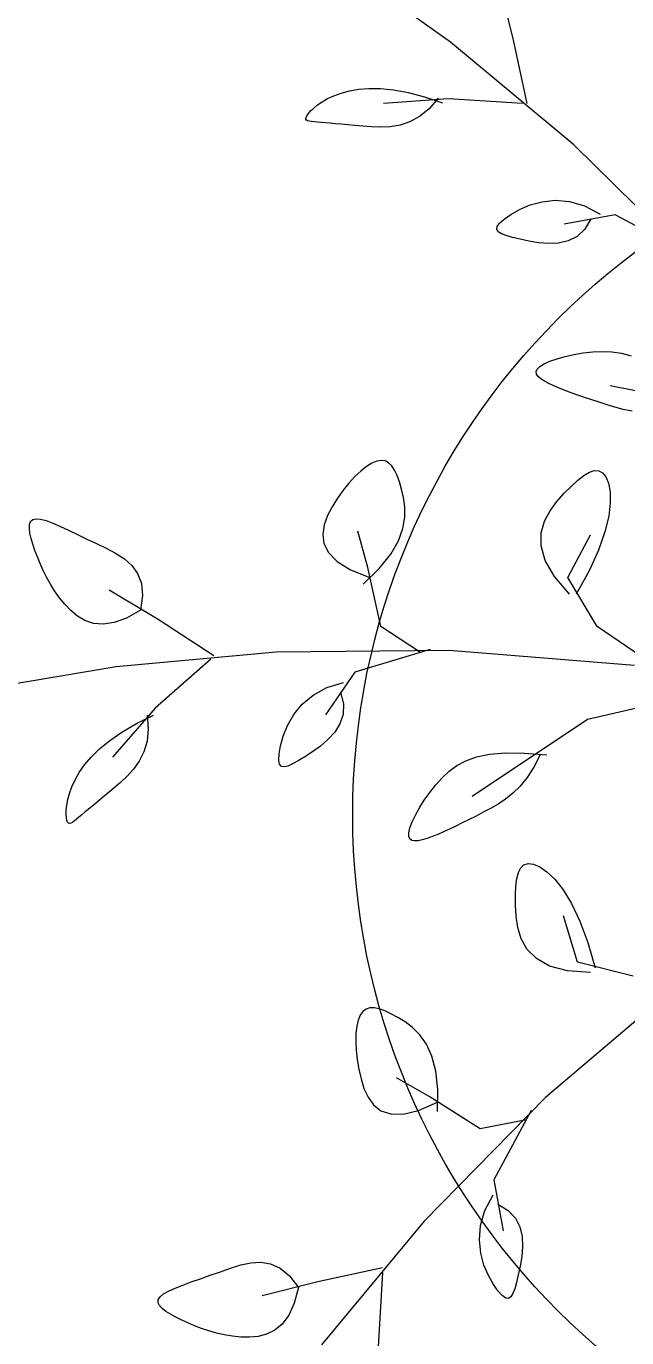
# Model space of a CAD drawing. Header units: centimetres. Extents: x -26724 to 60145, y -23645 to 6771.
# Drawn here: x -19269.6 to -19243.6, y 5664.1 to 5720.7 of the extents above; entities that cross this region are included whole.
import ezdxf

# ---------------------------------------------------------------- set-up
doc = ezdxf.new("R2010")
doc.units = ezdxf.units.CM
doc.linetypes.add('AUSGEZOGEN', pattern=[0])
doc.linetypes.add('PUNKT2_S9', pattern=[0.35, 0.15, -0.1, 0, -0.1])
for name, color, linetype, lineweight in [('4.KOTE', 88, 'Continuous', 15), ('Moebel', 252, 'PUNKT2_S9', 13), ('namjestaj', 150, 'Continuous', 5)]:
    doc.layers.add(name, color=color, linetype=linetype, lineweight=lineweight)
doc.styles.get("Standard").update_dxf_attribs({"font": 'calibri.ttf'})
doc.dimstyles.new('ja 1 50', dxfattribs={"dimtxt": 10, "dimasz": 5, "dimexe": 5, "dimexo": 5, "dimgap": 1, "dimtad": 1, "dimdec": 0, "dimtxsty": 'Standard', "dimblk": 'ARCHTICK', "dimcen": 2.5, "dimclrd": 256, "dimclrt": 7, "dimadec": 0, "dimazin": 0, "dimtfac": 1, "dimtdec": 0, "dimtix": 1, "dimtmove": 1, "dimatfit": 3, "dimldrblk": 'ARCHTICK', "dimfxl": 10, "dimfxlon": 1, "dimlwd": 0, "dimlwe": 9, "dimarcsym": 0})

# ---------------------------------------------------------------- blocks, each defined once
blk = doc.blocks.new('ggggt')
at = {"layer": 'Moebel', "color": 91, "linetype": 'AUSGEZOGEN', "lineweight": 18, "transparency": 33554687}
for p, q in [((1541.684, 2023.465, 13.5), (1536.487, 2027.163, 13.5)), ((1544.398, 2023.62, 13.5), (1543.799, 2026.023, 13.5)), ((1547.015, 2019.03, 13.5), (1541.684, 2023.465, 13.5)), ((1544.998, 2020.817, 13.5), (1544.398, 2023.62, 13.5)), ((1536.146, 2020.894, 13.5), (1536.383, 2021.028, 13.5)), ((1536.383, 2021.028, 13.5), (1536.656, 2021.154, 13.5)), ((1536.656, 2021.154, 13.5), (1536.968, 2021.268, 13.5)), ((1536.968, 2021.268, 13.5), (1537.32, 2021.365, 13.5)), ((1537.32, 2021.365, 13.5), (1537.716, 2021.435, 13.5)), ((1537.716, 2021.435, 13.5), (1538.163, 2021.472, 13.5)), ((1538.163, 2021.472, 13.5), (1538.665, 2021.466, 13.5)), ((1538.665, 2021.466, 13.5), (1539.23, 2021.41, 13.5)), ((1541.6, 2021.017, 13.5), (1538.801, 2020.817, 13.5)), ((1539.23, 2021.41, 13.5), (1539.861, 2021.294, 13.5)), ((1539.861, 2021.294, 13.5), (1540.566, 2021.111, 13.5)), ((1540.566, 2021.111, 13.5), (1541.349, 2020.851, 13.5)), ((1541.15, 2021.051, 13.5), (1540.762, 2020.593, 13.5)), ((1544.798, 2020.817, 13.5), (1541.6, 2021.017, 13.5)), ((1535.486, 2020.284, 13.5), (1535.551, 2020.382, 13.5)), ((1535.551, 2020.382, 13.5), (1535.649, 2020.496, 13.5)), ((1535.649, 2020.496, 13.5), (1535.78, 2020.623, 13.5)), ((1535.78, 2020.623, 13.5), (1535.946, 2020.757, 13.5)), ((1535.946, 2020.757, 13.5), (1536.146, 2020.894, 13.5)), ((1540.762, 2020.593, 13.5), (1540.354, 2020.258, 13.5)), ((1535.446, 2020.148, 13.5), (1535.451, 2020.207, 13.5)), ((1535.469, 2020.105, 13.5), (1535.446, 2020.148, 13.5)), ((1535.451, 2020.207, 13.5), (1535.486, 2020.284, 13.5)), ((1535.519, 2020.075, 13.5), (1535.469, 2020.105, 13.5)), ((1535.594, 2020.054, 13.5), (1535.519, 2020.075, 13.5)), ((1535.692, 2020.04, 13.5), (1535.594, 2020.054, 13.5)), ((1535.812, 2020.028, 13.5), (1535.692, 2020.04, 13.5)), ((1535.952, 2020.017, 13.5), (1535.812, 2020.028, 13.5)), ((1536.112, 2020.003, 13.5), (1535.952, 2020.017, 13.5)), ((1536.292, 2019.986, 13.5), (1536.112, 2020.003, 13.5)), ((1536.494, 2019.966, 13.5), (1536.292, 2019.986, 13.5)), ((1536.72, 2019.944, 13.5), (1536.494, 2019.966, 13.5)), ((1536.972, 2019.919, 13.5), (1536.72, 2019.944, 13.5)), ((1537.252, 2019.892, 13.5), (1536.972, 2019.919, 13.5)), ((1537.561, 2019.864, 13.5), (1537.252, 2019.892, 13.5)), ((1537.901, 2019.833, 13.5), (1537.561, 2019.864, 13.5)), ((1538.272, 2019.804, 13.5), (1537.901, 2019.833, 13.5)), ((1539.083, 2019.812, 13.5), (1538.669, 2019.791, 13.5)), ((1539.507, 2019.885, 13.5), (1539.083, 2019.812, 13.5)), ((1539.933, 2020.028, 13.5), (1539.507, 2019.885, 13.5)), ((1540.354, 2020.258, 13.5), (1539.933, 2020.028, 13.5)), ((1538.669, 2019.791, 13.5), (1538.272, 2019.804, 13.5)), ((1552.346, 2013.79, 13.5), (1547.015, 2019.03, 13.5)), ((1544.667, 2016.249, 13.5), (1545.122, 2016.441, 13.5)), ((1545.122, 2016.441, 13.5), (1545.641, 2016.581, 13.5)), ((1545.641, 2016.581, 13.5), (1546.214, 2016.641, 13.5)), ((1546.214, 2016.641, 13.5), (1546.83, 2016.591, 13.5)), ((1546.83, 2016.591, 13.5), (1547.478, 2016.402, 13.5)), ((1543.998, 2015.828, 13.5), (1544.289, 2016.035, 13.5)), ((1544.289, 2016.035, 13.5), (1544.667, 2016.249, 13.5)), ((1548.796, 2016.011, 13.5), (1546.597, 2015.61, 13.5)), ((1547.478, 2016.402, 13.5), (1548.146, 2016.045, 13.5)), ((1551.795, 2014.409, 13.5), (1548.796, 2016.011, 13.5)), ((1543.684, 2015.384, 13.5), (1543.7, 2015.505, 13.5)), ((1543.748, 2015.282, 13.5), (1543.684, 2015.384, 13.5)), ((1543.7, 2015.505, 13.5), (1543.803, 2015.651, 13.5)), ((1543.803, 2015.651, 13.5), (1543.998, 2015.828, 13.5)), ((1547.482, 2015.396, 13.5), (1547.151, 2015.085, 13.5)), ((1547.746, 2015.845, 13.5), (1547.482, 2015.396, 13.5)), ((1543.888, 2015.194, 13.5), (1543.748, 2015.282, 13.5)), ((1544.097, 2015.115, 13.5), (1543.888, 2015.194, 13.5)), ((1544.368, 2015.039, 13.5), (1544.097, 2015.115, 13.5)), ((1544.698, 2014.961, 13.5), (1544.368, 2015.039, 13.5)), ((1545.077, 2014.879, 13.5), (1544.698, 2014.961, 13.5)), ((1545.49, 2014.81, 13.5), (1545.077, 2014.879, 13.5)), ((1545.922, 2014.775, 13.5), (1545.49, 2014.81, 13.5)), ((1546.353, 2014.796, 13.5), (1545.922, 2014.775, 13.5)), ((1546.769, 2014.892, 13.5), (1546.353, 2014.796, 13.5)), ((1547.151, 2015.085, 13.5), (1546.769, 2014.892, 13.5)), ((1545.733, 2009.584, 13.5), (1545.983, 2009.696, 13.5)), ((1545.983, 2009.696, 13.5), (1546.287, 2009.804, 13.5)), ((1546.287, 2009.804, 13.5), (1546.634, 2009.902, 13.5)), ((1546.634, 2009.902, 13.5), (1547.014, 2009.987, 13.5)), ((1547.014, 2009.987, 13.5), (1547.417, 2010.055, 13.5)), ((1547.417, 2010.055, 13.5), (1547.831, 2010.101, 13.5)), ((1547.831, 2010.101, 13.5), (1548.246, 2010.121, 13.5)), ((1548.246, 2010.121, 13.5), (1548.656, 2010.109, 13.5)), ((1548.656, 2010.109, 13.5), (1549.066, 2010.049, 13.5)), ((1549.066, 2010.049, 13.5), (1549.488, 2009.923, 13.5)), ((1545.388, 2009.251, 13.5), (1545.434, 2009.359, 13.5)), ((1545.403, 2009.145, 13.5), (1545.388, 2009.251, 13.5)), ((1545.472, 2009.041, 13.5), (1545.403, 2009.145, 13.5)), ((1545.434, 2009.359, 13.5), (1545.547, 2009.47, 13.5)), ((1545.547, 2009.47, 13.5), (1545.733, 2009.584, 13.5)), ((1545.588, 2008.938, 13.5), (1545.472, 2009.041, 13.5)), ((1545.744, 2008.837, 13.5), (1545.588, 2008.938, 13.5)), ((1545.933, 2008.736, 13.5), (1545.744, 2008.837, 13.5)), ((1546.147, 2008.636, 13.5), (1545.933, 2008.736, 13.5)), ((1546.381, 2008.536, 13.5), (1546.147, 2008.636, 13.5)), ((1546.633, 2008.435, 13.5), (1546.381, 2008.536, 13.5)), ((1554.456, 2007.463, 13.5), (1548.584, 2008.639, 13.5)), ((1546.901, 2008.335, 13.5), (1546.633, 2008.435, 13.5)), ((1547.184, 2008.233, 13.5), (1546.901, 2008.335, 13.5)), ((1547.481, 2008.131, 13.5), (1547.184, 2008.233, 13.5)), ((1547.792, 2008.028, 13.5), (1547.481, 2008.131, 13.5)), ((1548.114, 2007.924, 13.5), (1547.792, 2008.028, 13.5)), ((1548.446, 2007.818, 13.5), (1548.114, 2007.924, 13.5)), ((1548.789, 2007.713, 13.5), (1548.446, 2007.818, 13.5)), ((1549.147, 2007.617, 13.5), (1548.789, 2007.713, 13.5)), ((1549.527, 2007.541, 13.5), (1549.147, 2007.617, 13.5)), ((1538.055, 2005.151, 13.5), (1537.809, 2004.957, 13.5)), ((1538.288, 2005.296, 13.5), (1538.055, 2005.151, 13.5)), ((1538.502, 2005.387, 13.5), (1538.288, 2005.296, 13.5)), ((1538.694, 2005.419, 13.5), (1538.502, 2005.387, 13.5)), ((1538.864, 2005.394, 13.5), (1538.694, 2005.419, 13.5)), ((1539.015, 2005.314, 13.5), (1538.864, 2005.394, 13.5)), ((1539.15, 2005.182, 13.5), (1539.015, 2005.314, 13.5)), ((1539.27, 2004.999, 13.5), (1539.15, 2005.182, 13.5)), ((1537.555, 2004.717, 13.5), (1537.3, 2004.439, 13.5)), ((1537.809, 2004.957, 13.5), (1537.555, 2004.717, 13.5)), ((1539.38, 2004.768, 13.5), (1539.27, 2004.999, 13.5)), ((1539.481, 2004.492, 13.5), (1539.38, 2004.768, 13.5)), ((1546.906, 2004.31, 13.5), (1547.188, 2004.568, 13.5)), ((1547.188, 2004.568, 13.5), (1547.447, 2004.771, 13.5)), ((1547.447, 2004.771, 13.5), (1547.684, 2004.911, 13.5)), ((1547.684, 2004.911, 13.5), (1547.898, 2004.981, 13.5)), ((1547.898, 2004.981, 13.5), (1548.088, 2004.974, 13.5)), ((1548.088, 2004.974, 13.5), (1548.253, 2004.885, 13.5)), ((1548.253, 2004.885, 13.5), (1548.394, 2004.707, 13.5)), ((1548.394, 2004.707, 13.5), (1548.507, 2004.433, 13.5)), ((1537.049, 2004.127, 13.5), (1536.808, 2003.785, 13.5)), ((1537.3, 2004.439, 13.5), (1537.049, 2004.127, 13.5)), ((1539.576, 2004.172, 13.5), (1539.481, 2004.492, 13.5)), ((1539.663, 2003.811, 13.5), (1539.576, 2004.172, 13.5)), ((1546.286, 2003.647, 13.5), (1546.603, 2004.001, 13.5)), ((1546.603, 2004.001, 13.5), (1546.906, 2004.31, 13.5)), ((1548.507, 2004.433, 13.5), (1548.577, 2004.06, 13.5)), ((1548.577, 2004.06, 13.5), (1548.587, 2003.588, 13.5)), ((1536.582, 2003.42, 13.5), (1536.382, 2003.036, 13.5)), ((1536.808, 2003.785, 13.5), (1536.582, 2003.42, 13.5)), ((1539.72, 2003.408, 13.5), (1539.663, 2003.811, 13.5)), ((1539.72, 2002.963, 13.5), (1539.72, 2003.408, 13.5)), ((1545.987, 2003.247, 13.5), (1546.286, 2003.647, 13.5)), ((1548.587, 2003.588, 13.5), (1548.518, 2003.013, 13.5)), ((1523.558, 2002.78, 13.5), (1523.65, 2002.865, 13.5)), ((1523.65, 2002.865, 13.5), (1523.791, 2002.9, 13.5)), ((1523.791, 2002.9, 13.5), (1523.986, 2002.883, 13.5)), ((1523.986, 2002.883, 13.5), (1524.23, 2002.817, 13.5)), ((1536.382, 2003.036, 13.5), (1536.234, 2002.64, 13.5)), ((1539.635, 2002.476, 13.5), (1539.72, 2002.963, 13.5)), ((1545.748, 2002.796, 13.5), (1545.987, 2003.247, 13.5)), ((1548.518, 2003.013, 13.5), (1548.354, 2002.334, 13.5)), ((1523.503, 2002.482, 13.5), (1523.511, 2002.65, 13.5)), ((1523.527, 2002.281, 13.5), (1523.503, 2002.482, 13.5)), ((1523.511, 2002.65, 13.5), (1523.558, 2002.78, 13.5)), ((1523.58, 2002.052, 13.5), (1523.527, 2002.281, 13.5)), ((1524.23, 2002.817, 13.5), (1524.517, 2002.711, 13.5)), ((1524.517, 2002.711, 13.5), (1524.842, 2002.571, 13.5)), ((1524.842, 2002.571, 13.5), (1525.199, 2002.405, 13.5)), ((1525.199, 2002.405, 13.5), (1525.581, 2002.221, 13.5)), ((1536.234, 2002.64, 13.5), (1536.169, 2002.238, 13.5)), ((1538.118, 2000.801, 13.5), (1537.692, 2002.358, 13.5)), ((1539.44, 2001.944, 13.5), (1539.635, 2002.476, 13.5)), ((1545.605, 2001.727, 13.5), (1545.607, 2002.291, 13.5)), ((1545.607, 2002.291, 13.5), (1545.748, 2002.796, 13.5)), ((1548.354, 2002.334, 13.5), (1548.077, 2001.549, 13.5)), ((1523.654, 2001.801, 13.5), (1523.58, 2002.052, 13.5)), ((1523.745, 2001.533, 13.5), (1523.654, 2001.801, 13.5)), ((1525.581, 2002.221, 13.5), (1525.982, 2002.025, 13.5)), ((1525.982, 2002.025, 13.5), (1526.398, 2001.825, 13.5)), ((1526.398, 2001.825, 13.5), (1526.818, 2001.625, 13.5)), ((1536.169, 2002.238, 13.5), (1536.22, 2001.836, 13.5)), ((1536.22, 2001.836, 13.5), (1536.417, 2001.442, 13.5)), ((1539.106, 2001.369, 13.5), (1539.44, 2001.944, 13.5)), ((1545.782, 2001.102, 13.5), (1545.605, 2001.727, 13.5)), ((1546.749, 2000.369, 13.5), (1547.737, 2002.208, 13.5)), ((1523.848, 2001.254, 13.5), (1523.745, 2001.533, 13.5)), ((1523.965, 2000.966, 13.5), (1523.848, 2001.254, 13.5)), ((1526.818, 2001.625, 13.5), (1527.227, 2001.412, 13.5)), ((1527.227, 2001.412, 13.5), (1527.603, 2001.17, 13.5)), ((1527.603, 2001.17, 13.5), (1527.927, 2000.882, 13.5)), ((1536.417, 2001.442, 13.5), (1536.792, 2001.061, 13.5)), ((1538.608, 2000.748, 13.5), (1539.106, 2001.369, 13.5)), ((1548.077, 2001.549, 13.5), (1547.67, 2000.655, 13.5)), ((1524.095, 2000.672, 13.5), (1523.965, 2000.966, 13.5)), ((1524.243, 2000.376, 13.5), (1524.095, 2000.672, 13.5)), ((1527.927, 2000.882, 13.5), (1528.178, 2000.534, 13.5)), ((1536.792, 2001.061, 13.5), (1537.376, 2000.7, 13.5)), ((1537.376, 2000.7, 13.5), (1538.2, 2000.365, 13.5)), ((1537.917, 2000.082, 13.5), (1538.608, 2000.748, 13.5)), ((1538.686, 1998.254, 13.5), (1538.118, 2000.801, 13.5)), ((1546.177, 2000.411, 13.5), (1545.782, 2001.102, 13.5)), ((1547.67, 2000.655, 13.5), (1547.114, 1999.65, 13.5)), ((1524.408, 2000.078, 13.5), (1524.243, 2000.376, 13.5)), ((1524.594, 1999.783, 13.5), (1524.408, 2000.078, 13.5)), ((1528.178, 2000.534, 13.5), (1528.337, 2000.108, 13.5)), ((1528.337, 2000.108, 13.5), (1528.384, 1999.588, 13.5)), ((1546.831, 1999.65, 13.5), (1546.177, 2000.411, 13.5)), ((1548.024, 1998.246, 13.5), (1546.749, 2000.369, 13.5)), ((1524.801, 1999.492, 13.5), (1524.594, 1999.783, 13.5)), ((1525.032, 1999.209, 13.5), (1524.801, 1999.492, 13.5)), ((1529.066, 1998.545, 13.5), (1526.943, 1999.82, 13.5)), ((1528.384, 1999.588, 13.5), (1528.298, 1998.959, 13.5)), ((1525.289, 1998.939, 13.5), (1525.032, 1999.209, 13.5)), ((1525.578, 1998.698, 13.5), (1525.289, 1998.939, 13.5)), ((1528.298, 1998.959, 13.5), (1527.697, 1998.615, 13.5)), ((1528.298, 1998.959, 13.5), (1528.298, 1998.959, 13.5)), ((1525.903, 1998.505, 13.5), (1525.578, 1998.698, 13.5)), ((1526.272, 1998.381, 13.5), (1525.903, 1998.505, 13.5)), ((1526.69, 1998.345, 13.5), (1526.272, 1998.381, 13.5)), ((1527.163, 1998.417, 13.5), (1526.69, 1998.345, 13.5)), ((1527.697, 1998.615, 13.5), (1527.163, 1998.417, 13.5)), ((1531.472, 1996.987, 13.5), (1529.066, 1998.545, 13.5)), ((1540.385, 1997.121, 13.5), (1538.686, 1998.254, 13.5)), ((1550.713, 1996.405, 13.5), (1548.024, 1998.246, 13.5)), ((1541.636, 1997.214, 13.5), (1534.162, 1997.149, 13.5)), ((1540.809, 1997.262, 13.5), (1537.556, 1996.274, 13.5)), ((1549.633, 1996.568, 13.5), (1541.636, 1997.214, 13.5)), ((1534.162, 1997.149, 13.5), (1527.256, 1996.516, 13.5)), ((1531.331, 1996.846, 13.5), (1528.928, 1994.726, 13.5)), ((1527.256, 1996.516, 13.5), (1520.966, 1995.456, 13.5)), ((1537.556, 1996.274, 13.5), (1536.285, 1994.436, 13.5)), ((1535.756, 1995.294, 13.5), (1536.347, 1995.619, 13.5)), ((1536.347, 1995.619, 13.5), (1537.072, 1995.839, 13.5)), ((1535.285, 1994.894, 13.5), (1535.756, 1995.294, 13.5)), ((1536.931, 1995.415, 13.5), (1537.062, 1994.91, 13.5)), ((1537.062, 1994.91, 13.5), (1537.047, 1994.456, 13.5)), ((1553.004, 1995.474, 13.5), (1547.603, 1994.232, 13.5)), ((1528.928, 1994.726, 13.5), (1527.09, 1992.605, 13.5)), ((1528.13, 1994.061, 13.5), (1528.868, 1994.431, 13.5)), ((1528.585, 1994.431, 13.5), (1528.635, 1993.833, 13.5)), ((1534.654, 1993.98, 13.5), (1534.922, 1994.447, 13.5)), ((1534.922, 1994.447, 13.5), (1535.285, 1994.894, 13.5)), ((1537.047, 1994.456, 13.5), (1536.914, 1994.049, 13.5)), ((1527.502, 1993.692, 13.5), (1528.13, 1994.061, 13.5)), ((1528.635, 1993.833, 13.5), (1528.583, 1993.308, 13.5)), ((1534.468, 1993.523, 13.5), (1534.654, 1993.98, 13.5)), ((1536.914, 1994.049, 13.5), (1536.688, 1993.688, 13.5)), ((1547.603, 1994.232, 13.5), (1542.619, 1990.912, 13.5)), ((1526.535, 1992.968, 13.5), (1526.974, 1993.327, 13.5)), ((1526.974, 1993.327, 13.5), (1527.502, 1993.692, 13.5)), ((1528.583, 1993.308, 13.5), (1528.448, 1992.847, 13.5)), ((1534.352, 1993.105, 13.5), (1534.468, 1993.523, 13.5)), ((1536.397, 1993.368, 13.5), (1536.068, 1993.088, 13.5)), ((1536.688, 1993.688, 13.5), (1536.397, 1993.368, 13.5)), ((1526.175, 1992.617, 13.5), (1526.535, 1992.968, 13.5)), ((1528.448, 1992.847, 13.5), (1528.248, 1992.445, 13.5)), ((1534.279, 1992.489, 13.5), (1534.293, 1992.752, 13.5)), ((1534.293, 1992.752, 13.5), (1534.352, 1993.105, 13.5)), ((1535.727, 1992.844, 13.5), (1535.401, 1992.633, 13.5)), ((1536.068, 1993.088, 13.5), (1535.727, 1992.844, 13.5)), ((1542.815, 1992.623, 13.5), (1543.376, 1992.737, 13.5)), ((1543.376, 1992.737, 13.5), (1544.055, 1992.794, 13.5)), ((1544.055, 1992.794, 13.5), (1544.871, 1992.79, 13.5)), ((1544.871, 1992.79, 13.5), (1545.846, 1992.719, 13.5)), ((1545.563, 1992.719, 13.5), (1545.289, 1992.184, 13.5)), ((1525.655, 1991.945, 13.5), (1525.886, 1992.275, 13.5)), ((1525.886, 1992.275, 13.5), (1526.175, 1992.617, 13.5)), ((1528, 1992.094, 13.5), (1527.722, 1991.786, 13.5)), ((1528.248, 1992.445, 13.5), (1528, 1992.094, 13.5)), ((1534.31, 1992.313, 13.5), (1534.279, 1992.489, 13.5)), ((1534.385, 1992.216, 13.5), (1534.31, 1992.313, 13.5)), ((1534.502, 1992.189, 13.5), (1534.385, 1992.216, 13.5)), ((1534.663, 1992.226, 13.5), (1534.502, 1992.189, 13.5)), ((1534.867, 1992.317, 13.5), (1534.663, 1992.226, 13.5)), ((1535.113, 1992.456, 13.5), (1534.867, 1992.317, 13.5)), ((1535.401, 1992.633, 13.5), (1535.113, 1992.456, 13.5)), ((1541.63, 1992.002, 13.5), (1541.962, 1992.25, 13.5)), ((1541.962, 1992.25, 13.5), (1542.351, 1992.459, 13.5)), ((1542.351, 1992.459, 13.5), (1542.815, 1992.623, 13.5)), ((1545.289, 1992.184, 13.5), (1544.999, 1991.736, 13.5)), ((1525.335, 1991.327, 13.5), (1525.475, 1991.628, 13.5)), ((1525.475, 1991.628, 13.5), (1525.655, 1991.945, 13.5)), ((1527.432, 1991.515, 13.5), (1527.149, 1991.273, 13.5)), ((1527.722, 1991.786, 13.5), (1527.432, 1991.515, 13.5)), ((1541.053, 1991.413, 13.5), (1541.332, 1991.721, 13.5)), ((1541.332, 1991.721, 13.5), (1541.63, 1992.002, 13.5)), ((1544.999, 1991.736, 13.5), (1544.695, 1991.364, 13.5)), ((1525.159, 1990.782, 13.5), (1525.231, 1991.044, 13.5)), ((1525.231, 1991.044, 13.5), (1525.335, 1991.327, 13.5)), ((1526.887, 1991.054, 13.5), (1526.649, 1990.856, 13.5)), ((1527.149, 1991.273, 13.5), (1526.887, 1991.054, 13.5)), ((1540.556, 1990.755, 13.5), (1540.792, 1991.087, 13.5)), ((1540.792, 1991.087, 13.5), (1541.053, 1991.413, 13.5)), ((1544.381, 1991.056, 13.5), (1544.062, 1990.801, 13.5)), ((1544.695, 1991.364, 13.5), (1544.381, 1991.056, 13.5)), ((1525.091, 1990.332, 13.5), (1525.113, 1990.544, 13.5)), ((1525.113, 1990.544, 13.5), (1525.159, 1990.782, 13.5)), ((1526.236, 1990.516, 13.5), (1526.06, 1990.372, 13.5)), ((1526.432, 1990.677, 13.5), (1526.236, 1990.516, 13.5)), ((1526.649, 1990.856, 13.5), (1526.432, 1990.677, 13.5)), ((1540.171, 1990.111, 13.5), (1540.347, 1990.426, 13.5)), ((1540.347, 1990.426, 13.5), (1540.556, 1990.755, 13.5)), ((1543.419, 1990.402, 13.5), (1543.102, 1990.234, 13.5)), ((1543.74, 1990.587, 13.5), (1543.419, 1990.402, 13.5)), ((1544.062, 1990.801, 13.5), (1543.74, 1990.587, 13.5)), ((1525.088, 1990.15, 13.5), (1525.091, 1990.332, 13.5)), ((1525.1, 1989.999, 13.5), (1525.088, 1990.15, 13.5)), ((1525.123, 1989.884, 13.5), (1525.1, 1989.999, 13.5)), ((1525.153, 1989.804, 13.5), (1525.123, 1989.884, 13.5)), ((1525.441, 1989.857, 13.5), (1525.361, 1989.798, 13.5)), ((1525.534, 1989.933, 13.5), (1525.441, 1989.857, 13.5)), ((1525.641, 1990.025, 13.5), (1525.534, 1989.933, 13.5)), ((1525.764, 1990.127, 13.5), (1525.641, 1990.025, 13.5)), ((1525.903, 1990.243, 13.5), (1525.764, 1990.127, 13.5)), ((1526.06, 1990.372, 13.5), (1525.903, 1990.243, 13.5)), ((1539.935, 1989.564, 13.5), (1540.032, 1989.82, 13.5)), ((1540.032, 1989.82, 13.5), (1540.171, 1990.111, 13.5)), ((1542.49, 1989.919, 13.5), (1542.198, 1989.773, 13.5)), ((1542.792, 1990.073, 13.5), (1542.49, 1989.919, 13.5)), ((1543.102, 1990.234, 13.5), (1542.792, 1990.073, 13.5)), ((1525.191, 1989.76, 13.5), (1525.153, 1989.804, 13.5)), ((1525.237, 1989.746, 13.5), (1525.191, 1989.76, 13.5)), ((1525.294, 1989.76, 13.5), (1525.237, 1989.746, 13.5)), ((1525.361, 1989.798, 13.5), (1525.294, 1989.76, 13.5)), ((1539.882, 1989.193, 13.5), (1539.884, 1989.352, 13.5)), ((1539.884, 1989.352, 13.5), (1539.935, 1989.564, 13.5)), ((1541.134, 1989.281, 13.5), (1540.898, 1989.186, 13.5)), ((1541.383, 1989.388, 13.5), (1541.134, 1989.281, 13.5)), ((1541.644, 1989.506, 13.5), (1541.383, 1989.388, 13.5)), ((1541.916, 1989.635, 13.5), (1541.644, 1989.506, 13.5)), ((1542.198, 1989.773, 13.5), (1541.916, 1989.635, 13.5)), ((1539.926, 1989.084, 13.5), (1539.882, 1989.193, 13.5)), ((1540.012, 1989.02, 13.5), (1539.926, 1989.084, 13.5)), ((1540.135, 1988.995, 13.5), (1540.012, 1989.02, 13.5)), ((1540.289, 1989.005, 13.5), (1540.135, 1988.995, 13.5)), ((1540.471, 1989.043, 13.5), (1540.289, 1989.005, 13.5)), ((1540.675, 1989.105, 13.5), (1540.471, 1989.043, 13.5)), ((1540.898, 1989.186, 13.5), (1540.675, 1989.105, 13.5)), ((1544.55, 1987.372, 13.5), (1544.619, 1987.639, 13.5)), ((1544.619, 1987.639, 13.5), (1544.72, 1987.839, 13.5)), ((1544.72, 1987.839, 13.5), (1544.859, 1987.969, 13.5)), ((1544.859, 1987.969, 13.5), (1545.039, 1988.023, 13.5)), ((1545.039, 1988.023, 13.5), (1545.265, 1987.997, 13.5)), ((1545.265, 1987.997, 13.5), (1545.539, 1987.883, 13.5)), ((1545.539, 1987.883, 13.5), (1545.851, 1987.669, 13.5)), ((1545.851, 1987.669, 13.5), (1546.192, 1987.342, 13.5)), ((1544.494, 1986.664, 13.5), (1544.51, 1987.046, 13.5)), ((1544.51, 1987.046, 13.5), (1544.55, 1987.372, 13.5)), ((1546.192, 1987.342, 13.5), (1546.55, 1986.887, 13.5)), ((1544.498, 1986.231, 13.5), (1544.494, 1986.664, 13.5)), ((1546.55, 1986.887, 13.5), (1546.915, 1986.291, 13.5)), ((1544.523, 1985.757, 13.5), (1544.498, 1986.231, 13.5)), ((1546.915, 1986.291, 13.5), (1547.274, 1985.539, 13.5)), ((1544.595, 1985.262, 13.5), (1544.523, 1985.757, 13.5)), ((1547.169, 1983.766, 13.5), (1546.568, 1985.765, 13.5)), ((1547.274, 1985.539, 13.5), (1547.618, 1984.619, 13.5)), ((1544.745, 1984.774, 13.5), (1544.595, 1985.262, 13.5)), ((1545.003, 1984.317, 13.5), (1544.745, 1984.774, 13.5)), ((1545.4, 1983.918, 13.5), (1545.003, 1984.317, 13.5)), ((1547.618, 1984.619, 13.5), (1547.935, 1983.516, 13.5)), ((1545.967, 1983.6, 13.5), (1545.4, 1983.918, 13.5)), ((1546.735, 1983.391, 13.5), (1545.967, 1983.6, 13.5)), ((1549.572, 1983.166, 13.5), (1547.169, 1983.766, 13.5)), ((1551.896, 1983.117, 13.5), (1545.785, 1977.92, 13.5)), ((1547.735, 1983.316, 13.5), (1546.735, 1983.391, 13.5)), ((1537.789, 1981.483, 13.5), (1537.702, 1981.267, 13.5)), ((1537.902, 1981.642, 13.5), (1537.789, 1981.483, 13.5)), ((1538.04, 1981.744, 13.5), (1537.902, 1981.642, 13.5)), ((1538.203, 1981.794, 13.5), (1538.04, 1981.744, 13.5)), ((1538.392, 1981.796, 13.5), (1538.203, 1981.794, 13.5)), ((1538.607, 1981.752, 13.5), (1538.392, 1981.796, 13.5)), ((1538.848, 1981.666, 13.5), (1538.607, 1981.752, 13.5)), ((1539.115, 1981.542, 13.5), (1538.848, 1981.666, 13.5)), ((1539.408, 1981.383, 13.5), (1539.115, 1981.542, 13.5)), ((1539.725, 1981.19, 13.5), (1539.408, 1981.383, 13.5)), ((1537.64, 1981, 13.5), (1537.603, 1980.688, 13.5)), ((1537.702, 1981.267, 13.5), (1537.64, 1981, 13.5)), ((1540.05, 1980.945, 13.5), (1539.725, 1981.19, 13.5)), ((1540.364, 1980.63, 13.5), (1540.05, 1980.945, 13.5)), ((1537.603, 1980.688, 13.5), (1537.593, 1980.34, 13.5)), ((1537.593, 1980.34, 13.5), (1537.61, 1979.963, 13.5)), ((1540.649, 1980.226, 13.5), (1540.364, 1980.63, 13.5)), ((1540.887, 1979.712, 13.5), (1540.649, 1980.226, 13.5)), ((1537.61, 1979.963, 13.5), (1537.653, 1979.565, 13.5)), ((1541.058, 1979.069, 13.5), (1540.887, 1979.712, 13.5)), ((1537.653, 1979.565, 13.5), (1537.724, 1979.153, 13.5)), ((1537.724, 1979.153, 13.5), (1537.823, 1978.735, 13.5)), ((1541.144, 1978.278, 13.5), (1541.058, 1979.069, 13.5)), ((1537.823, 1978.735, 13.5), (1537.952, 1978.321, 13.5)), ((1540.761, 1977.969, 13.5), (1539.359, 1978.768, 13.5)), ((1537.952, 1978.321, 13.5), (1538.128, 1977.936, 13.5)), ((1538.128, 1977.936, 13.5), (1538.367, 1977.606, 13.5)), ((1542.963, 1976.57, 13.5), (1540.761, 1977.969, 13.5)), ((1541.127, 1977.319, 13.5), (1541.144, 1978.278, 13.5)), ((1538.367, 1977.606, 13.5), (1538.686, 1977.358, 13.5)), ((1539.639, 1977.214, 13.5), (1540.307, 1977.372, 13.5)), ((1540.307, 1977.372, 13.5), (1541.127, 1977.718, 13.5)), ((1545.785, 1977.92, 13.5), (1540.545, 1972.589, 13.5)), ((1545.166, 1977.369, 13.5), (1543.564, 1974.371, 13.5)), ((1538.686, 1977.358, 13.5), (1539.105, 1977.219, 13.5)), ((1539.105, 1977.219, 13.5), (1539.639, 1977.214, 13.5)), ((1544.966, 1976.969, 13.5), (1542.963, 1976.57, 13.5)), ((1543.564, 1974.371, 13.5), (1543.965, 1972.172, 13.5)), ((1543.173, 1973.052, 13.5), (1543.53, 1973.72, 13.5)), ((1542.984, 1972.405, 13.5), (1543.173, 1973.052, 13.5)), ((1543.73, 1973.321, 13.5), (1544.179, 1973.056, 13.5)), ((1544.179, 1973.056, 13.5), (1544.49, 1972.725, 13.5)), ((1540.545, 1972.589, 13.5), (1536.11, 1967.258, 13.5)), ((1542.934, 1971.789, 13.5), (1542.984, 1972.405, 13.5)), ((1544.49, 1972.725, 13.5), (1544.683, 1972.343, 13.5)), ((1544.683, 1972.343, 13.5), (1544.779, 1971.927, 13.5)), ((1542.994, 1971.215, 13.5), (1542.934, 1971.789, 13.5)), ((1544.779, 1971.927, 13.5), (1544.8, 1971.496, 13.5)), ((1543.134, 1970.696, 13.5), (1542.994, 1971.215, 13.5)), ((1544.8, 1971.496, 13.5), (1544.765, 1971.065, 13.5)), ((1532.188, 1970.561, 13.5), (1532.627, 1970.699, 13.5)), ((1532.627, 1970.699, 13.5), (1533.064, 1970.794, 13.5)), ((1533.064, 1970.794, 13.5), (1533.497, 1970.82, 13.5)), ((1533.497, 1970.82, 13.5), (1533.921, 1970.751, 13.5)), ((1533.921, 1970.751, 13.5), (1534.335, 1970.562, 13.5)), ((1543.326, 1970.242, 13.5), (1543.134, 1970.696, 13.5)), ((1544.696, 1970.651, 13.5), (1544.615, 1970.272, 13.5)), ((1544.765, 1971.065, 13.5), (1544.696, 1970.651, 13.5)), ((1530.491, 1969.967, 13.5), (1530.891, 1970.107, 13.5)), ((1530.891, 1970.107, 13.5), (1531.314, 1970.253, 13.5)), ((1531.314, 1970.253, 13.5), (1531.749, 1970.405, 13.5)), ((1531.749, 1970.405, 13.5), (1532.188, 1970.561, 13.5)), ((1534.335, 1970.562, 13.5), (1534.735, 1970.228, 13.5)), ((1534.735, 1970.228, 13.5), (1535.119, 1969.722, 13.5)), ((1538.758, 1970.572, 13.5), (1535.955, 1969.973, 13.5)), ((1538.758, 1970.372, 13.5), (1538.558, 1967.174, 13.5)), ((1543.54, 1969.863, 13.5), (1543.326, 1970.242, 13.5)), ((1544.615, 1970.272, 13.5), (1544.536, 1969.943, 13.5)), ((1529.145, 1969.322, 13.5), (1529.296, 1969.448, 13.5)), ((1529.296, 1969.448, 13.5), (1529.515, 1969.574, 13.5)), ((1529.515, 1969.574, 13.5), (1529.793, 1969.702, 13.5)), ((1529.793, 1969.702, 13.5), (1530.122, 1969.833, 13.5)), ((1530.122, 1969.833, 13.5), (1530.491, 1969.967, 13.5)), ((1535.955, 1969.973, 13.5), (1533.552, 1969.373, 13.5)), ((1535.119, 1969.722, 13.5), (1534.938, 1969.054, 13.5)), ((1535.119, 1969.722, 13.5), (1535.119, 1969.722, 13.5)), ((1543.747, 1969.572, 13.5), (1543.54, 1969.863, 13.5)), ((1543.924, 1969.377, 13.5), (1543.747, 1969.572, 13.5)), ((1544.381, 1969.462, 13.5), (1544.293, 1969.322, 13.5)), ((1544.46, 1969.671, 13.5), (1544.381, 1969.462, 13.5)), ((1544.536, 1969.943, 13.5), (1544.46, 1969.671, 13.5)), ((1529.066, 1969.073, 13.5), (1529.071, 1969.197, 13.5)), ((1529.124, 1968.948, 13.5), (1529.066, 1969.073, 13.5)), ((1529.071, 1969.197, 13.5), (1529.145, 1969.322, 13.5)), ((1529.237, 1968.823, 13.5), (1529.124, 1968.948, 13.5)), ((1534.938, 1969.054, 13.5), (1534.7, 1968.536, 13.5)), ((1544.07, 1969.274, 13.5), (1543.924, 1969.377, 13.5)), ((1544.191, 1969.258, 13.5), (1544.07, 1969.274, 13.5)), ((1544.293, 1969.322, 13.5), (1544.191, 1969.258, 13.5)), ((1529.397, 1968.698, 13.5), (1529.237, 1968.823, 13.5)), ((1529.596, 1968.573, 13.5), (1529.397, 1968.698, 13.5)), ((1529.826, 1968.448, 13.5), (1529.596, 1968.573, 13.5)), ((1530.08, 1968.323, 13.5), (1529.826, 1968.448, 13.5)), ((1530.35, 1968.198, 13.5), (1530.08, 1968.323, 13.5)), ((1534.7, 1968.536, 13.5), (1534.416, 1968.152, 13.5)), ((1530.636, 1968.077, 13.5), (1530.35, 1968.198, 13.5)), ((1530.936, 1967.962, 13.5), (1530.636, 1968.077, 13.5)), ((1531.25, 1967.856, 13.5), (1530.936, 1967.962, 13.5)), ((1531.577, 1967.763, 13.5), (1531.25, 1967.856, 13.5)), ((1531.917, 1967.686, 13.5), (1531.577, 1967.763, 13.5)), ((1534.095, 1967.881, 13.5), (1533.747, 1967.708, 13.5)), ((1534.416, 1968.152, 13.5), (1534.095, 1967.881, 13.5)), ((1532.269, 1967.627, 13.5), (1531.917, 1967.686, 13.5)), ((1532.633, 1967.59, 13.5), (1532.269, 1967.627, 13.5)), ((1533.006, 1967.58, 13.5), (1532.633, 1967.59, 13.5)), ((1533.381, 1967.614, 13.5), (1533.006, 1967.58, 13.5)), ((1533.747, 1967.708, 13.5), (1533.381, 1967.614, 13.5))]:
    blk.add_line(p, q, dxfattribs=at)
blk.add_circle((1567.746, 1990.122, 13.5), 30.281, dxfattribs=at)
blk = doc.blocks.new('_ArchTick')
at = {"color": 0, "linetype": 'ByBlock', "const_width": 0.15}
blk.add_lwpolyline([(-0.5, -0.5), (0.5, 0.5)], dxfattribs=at)
blk = doc.blocks.new('*D2937')
at = {"layer": '4.KOTE', "color": 0, "lineweight": 9, "transparency": 16777216}
for p, q in [((-19295.073, 5897.752), (-19295.073, 5884.437)), ((-19200.073, 5879.437), (-19200.073, 5894.437))]:
    blk.add_line(p, q, dxfattribs=at)
at = {"layer": '4.KOTE', "lineweight": 0, "transparency": 16777216}
blk.add_line((-19200.073, 5889.437), (-19295.073, 5889.437), dxfattribs=at)
at = {"layer": 'Defpoints', "color": 0, "lineweight": 50, "transparency": 16777216}
for p in [(-19295.073, 5910.464, 13.5), (-19295.073, 5889.437), (-19200.073, 3696.575, 13.5)]:
    blk.add_point(p, dxfattribs=at)
at = {"layer": '4.KOTE', "lineweight": 0, "transparency": 16777216, "xscale": 5, "yscale": 5, "zscale": 5, "rotation": 180}
blk.add_blockref('_ArchTick', (-19295.073, 5889.437), dxfattribs=at)
at = {"layer": '4.KOTE', "lineweight": 0, "transparency": 16777216, "xscale": 5, "yscale": 5, "zscale": 5}
blk.add_blockref('_ArchTick', (-19200.073, 5889.437), dxfattribs=at)
at = {"layer": '4.KOTE', "color": 7, "transparency": 16777216, "insert": (-19247.573, 5895.56), "char_height": 10, "attachment_point": 5}
blk.add_mtext('95', dxfattribs=at)
blk = doc.blocks.new('*D3037')
at = {"layer": '4.KOTE', "color": 0, "lineweight": 9, "transparency": 16777216}
for p, q in [((-19300.063, 5814.267), (-19300.063, 5829.201)), ((-19150.064, 5814.268), (-19150.064, 5829.201))]:
    blk.add_line(p, q, dxfattribs=at)
at = {"layer": '4.KOTE', "lineweight": 0, "transparency": 16777216}
blk.add_line((-19300.063, 5824.201), (-19150.064, 5824.201), dxfattribs=at)
at = {"layer": 'Defpoints', "color": 0, "lineweight": 50, "transparency": 16777216}
for p in [(-19150.064, 5824.201), (-19150.064, 5687, 13.5), (-19300.063, 5686.394, 13.5)]:
    blk.add_point(p, dxfattribs=at)
at = {"layer": '4.KOTE', "lineweight": 0, "transparency": 16777216, "xscale": 5, "yscale": 5, "zscale": 5, "rotation": 180}
blk.add_blockref('_ArchTick', (-19300.063, 5824.201), dxfattribs=at)
at = {"layer": '4.KOTE', "lineweight": 0, "transparency": 16777216, "xscale": 5, "yscale": 5, "zscale": 5}
blk.add_blockref('_ArchTick', (-19150.064, 5824.201), dxfattribs=at)
at = {"layer": '4.KOTE', "color": 7, "transparency": 16777216, "insert": (-19225.064, 5830.324), "char_height": 10, "attachment_point": 5}
blk.add_mtext('150', dxfattribs=at)

msp = doc.modelspace()

# ---------------------------------------------------------------- linework, layer by layer
at = {"layer": 'namjestaj', "transparency": 33554687}
msp.add_circle((-19225.064, 5686.697, 13.5), 75, dxfattribs=at)

# ---------------------------------------------------------------- block references
msp.add_blockref('ggggt', (-20792.947, 3696.575))

# ---------------------------------------------------------------- dimensions: what is measured, and where the dimension line sits
at = {"layer": '4.KOTE'}
for base, p1, p2, picture, middle in [((-19295.073, 5889.437), (-19200.073, 3696.575, 13.5), (-19295.073, 5910.464, 13.5), '*D2937', (-19247.573, 5895.56)), ((-19150.064, 5824.201), (-19300.063, 5686.394, 13.5), (-19150.064, 5687, 13.5), '*D3037', (-19225.064, 5830.324))]:
    dim = msp.add_linear_dim(base=base, p1=p1, p2=p2, dimstyle='ja 1 50', dxfattribs=at)
    dim.commit()
    dim.dimension.update_dxf_attribs({"geometry": picture, "text_midpoint": middle})

doc.saveas('drawing.dxf')
